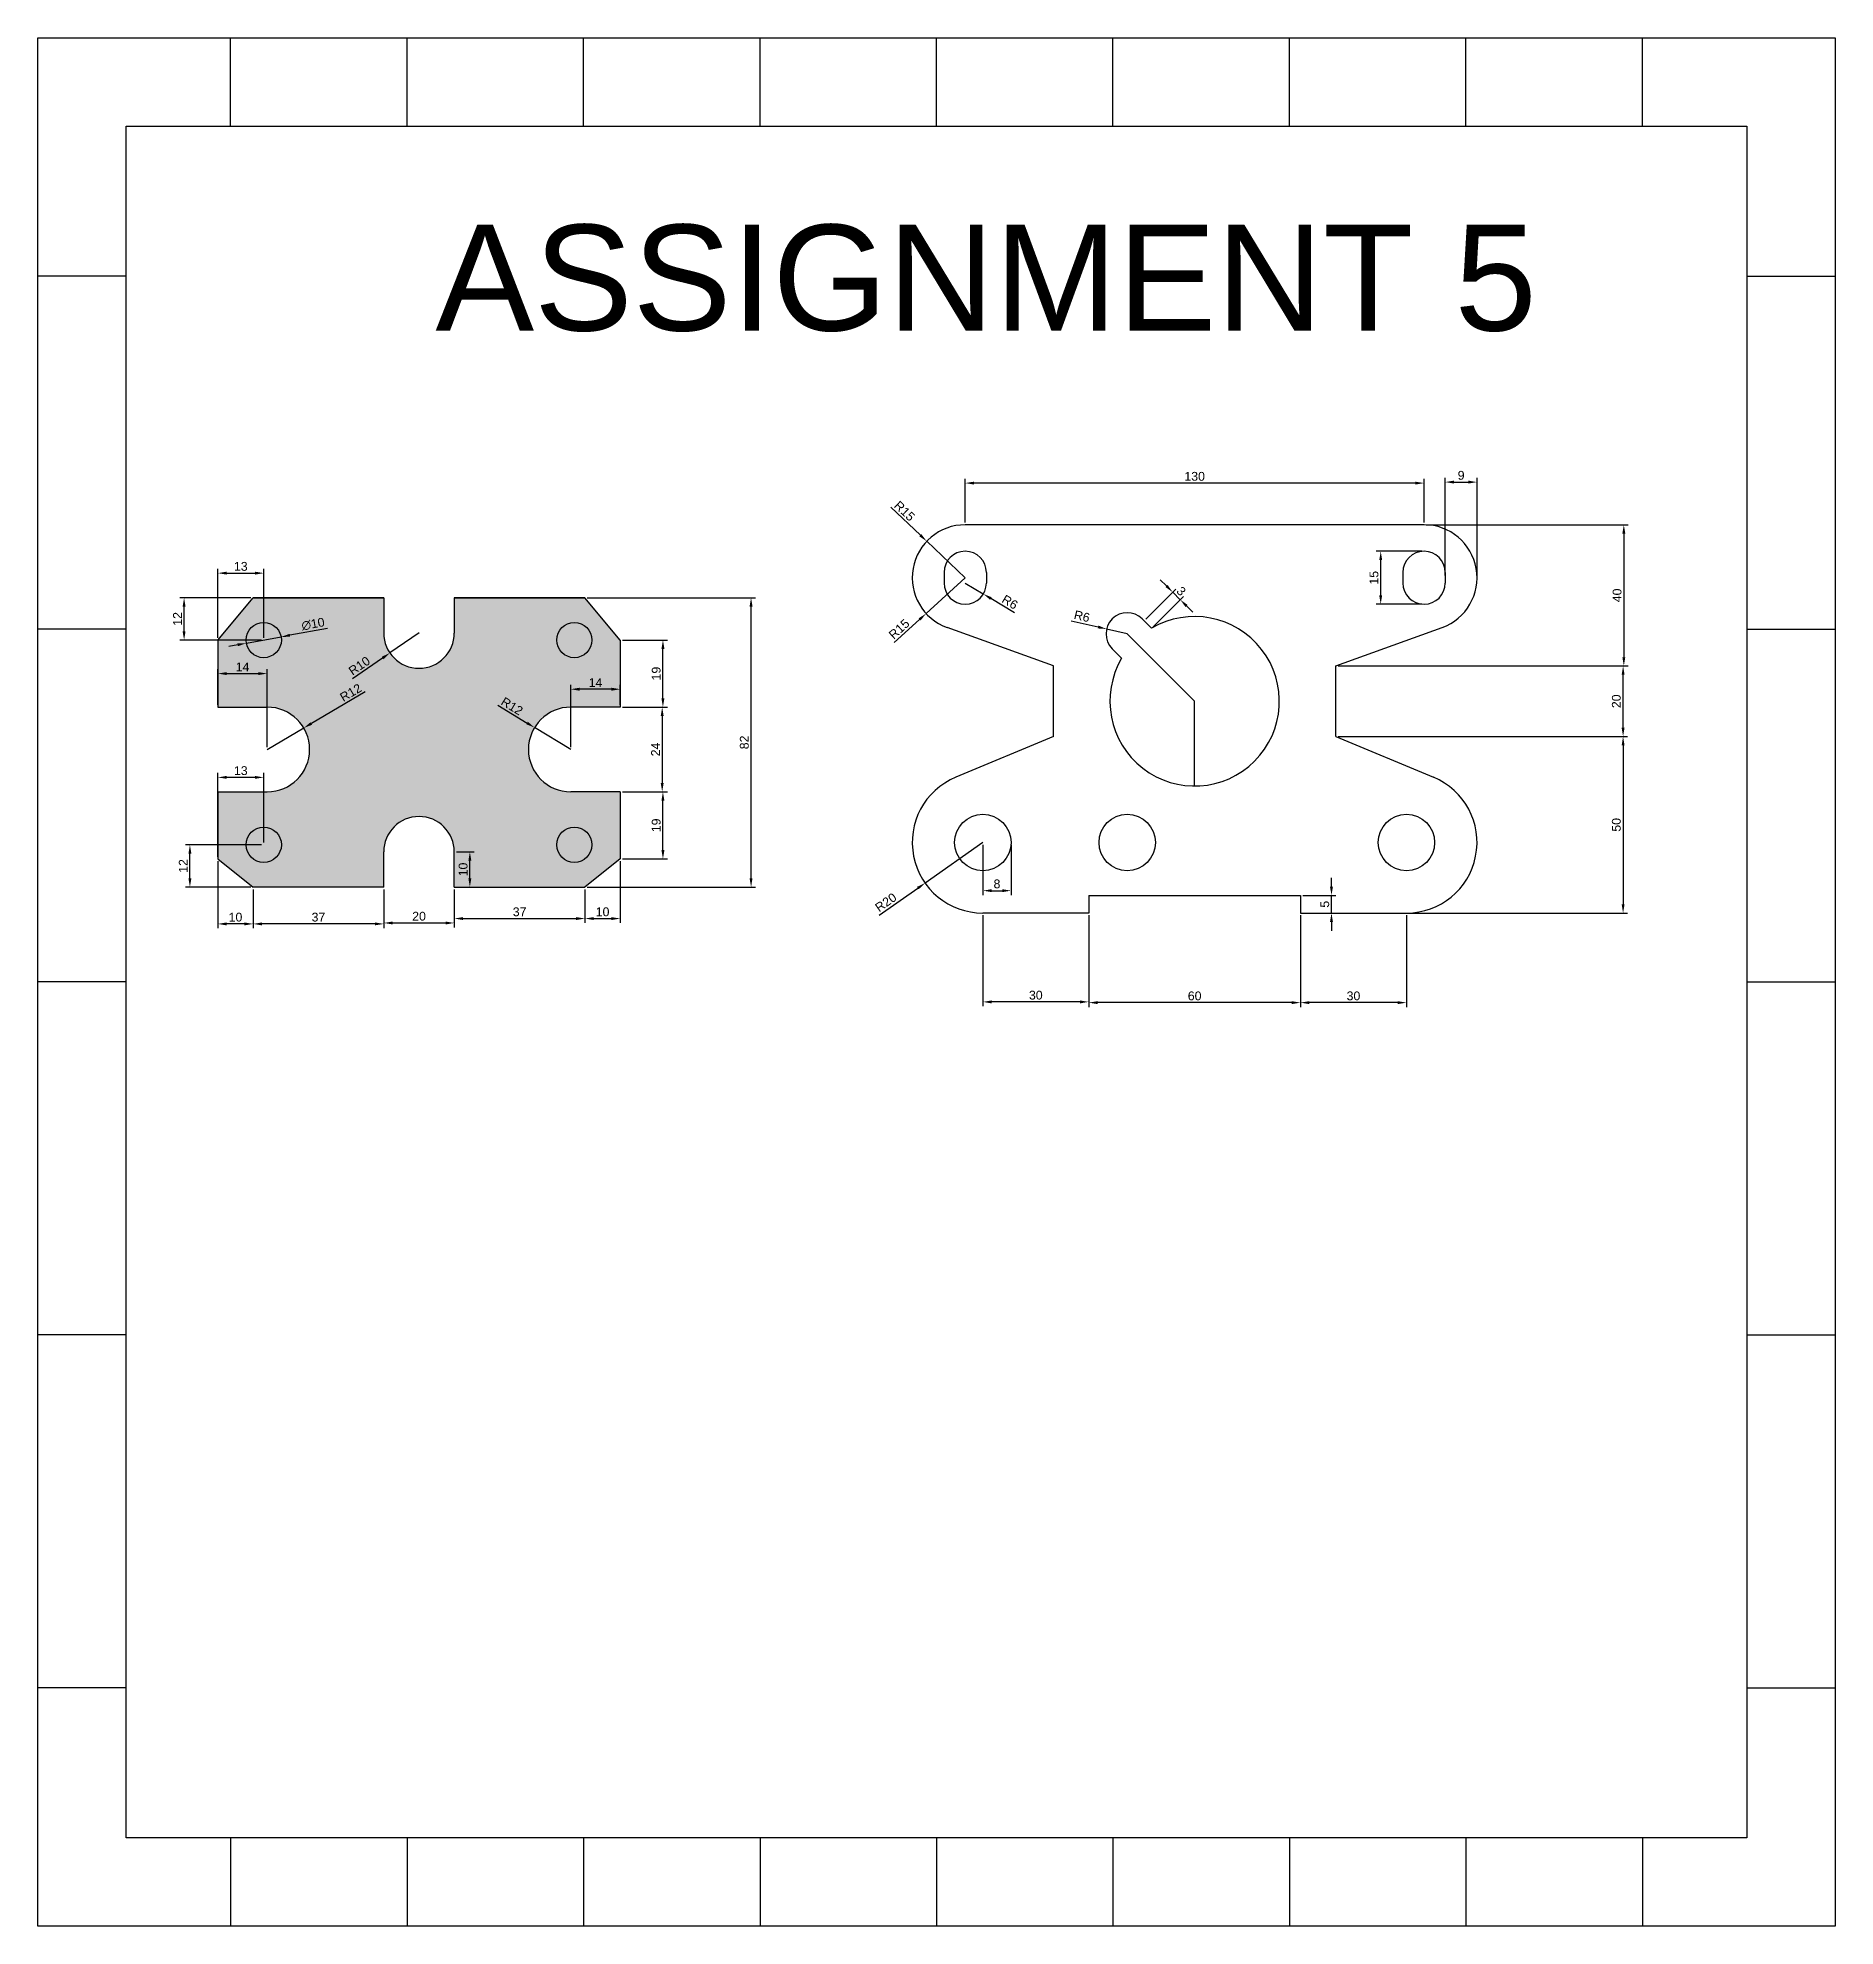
# Model space of a CAD drawing. Header units: millimetres. Extents: x 1724 to 2233, y 1288 to 1823.
import ezdxf

# ---------------------------------------------------------------- set-up
doc = ezdxf.new("R2010")
doc.units = ezdxf.units.MM
doc.styles.get("Standard").update_dxf_attribs({"font": 'arial.ttf'})
doc.dimstyles.new('ISO-25', dxfattribs={"dimtxt": 2.5, "dimasz": 2.5, "dimexe": 1.25, "dimexo": 0.625, "dimtad": 1, "dimtxsty": 'Standard', "dimcen": 2.5, "dimadec": 0, "dimazin": 0, "dimtfac": 1, "dimtmove": 0, "dimatfit": 3, "dimfxl": 1, "dimarcsym": 0})

# ---------------------------------------------------------------- blocks, each defined once
blk = doc.blocks.new('*D1')
at = {"color": 0, "lineweight": -2, "transparency": 16777216}
for p, q in [((1785.16, 1581.32), (1785.16, 1570.28)), ((1822.16, 1581.32), (1822.16, 1570.28)), ((1819.66, 1571.53), (1787.66, 1571.53))]:
    blk.add_line(p, q, dxfattribs=at)
at = {"color": 0, "transparency": 16777216}
for points in [[(1787.66, 1571.95), (1787.66, 1571.12), (1785.16, 1571.53)], [(1819.66, 1571.95), (1819.66, 1571.12), (1822.16, 1571.53)]]:
    blk.add_solid(points, dxfattribs=at)
at = {"layer": 'Defpoints', "color": 0, "transparency": 16777216}
for p in [(1785.16, 1581.95), (1822.16, 1581.95), (1785.16, 1571.53)]:
    blk.add_point(p, dxfattribs=at)
at = {"color": 0, "transparency": 16777216, "insert": (1803.66, 1573.44), "char_height": 2.5, "attachment_point": 5}
blk.add_mtext('37', dxfattribs=at)
blk = doc.blocks.new('*D2')
at = {"color": 0, "lineweight": -2, "transparency": 16777216}
for p, q in [((1842.16, 1581.32), (1842.16, 1571.8)), ((1879.16, 1581.32), (1879.16, 1571.8)), ((1844.66, 1573.05), (1876.66, 1573.05))]:
    blk.add_line(p, q, dxfattribs=at)
at = {"color": 0, "transparency": 16777216}
for points in [[(1844.66, 1573.46), (1844.66, 1572.63), (1842.16, 1573.05)], [(1876.66, 1573.46), (1876.66, 1572.63), (1879.16, 1573.05)]]:
    blk.add_solid(points, dxfattribs=at)
at = {"layer": 'Defpoints', "color": 0, "transparency": 16777216}
for p in [(1842.16, 1581.95), (1879.16, 1581.95), (1879.16, 1573.05)]:
    blk.add_point(p, dxfattribs=at)
at = {"color": 0, "transparency": 16777216, "insert": (1860.66, 1574.95), "char_height": 2.5, "attachment_point": 5}
blk.add_mtext('37', dxfattribs=at)
blk = doc.blocks.new('*D3')
at = {"color": 0, "lineweight": -2, "transparency": 16777216}
for p, q in [((1889.16, 1589.32), (1889.16, 1571.8)), ((1879.16, 1581.32), (1879.16, 1571.8)), ((1881.66, 1573.05), (1886.66, 1573.05))]:
    blk.add_line(p, q, dxfattribs=at)
at = {"color": 0, "transparency": 16777216}
for points in [[(1881.66, 1573.46), (1881.66, 1572.63), (1879.16, 1573.05)], [(1886.66, 1573.46), (1886.66, 1572.63), (1889.16, 1573.05)]]:
    blk.add_solid(points, dxfattribs=at)
at = {"layer": 'Defpoints', "color": 0, "transparency": 16777216}
for p in [(1889.16, 1589.95), (1879.16, 1581.95), (1889.16, 1573.05)]:
    blk.add_point(p, dxfattribs=at)
at = {"color": 0, "transparency": 16777216, "insert": (1884.16, 1574.95), "char_height": 2.5, "attachment_point": 5}
blk.add_mtext('10', dxfattribs=at)
blk = doc.blocks.new('*D4')
at = {"color": 0, "lineweight": -2, "transparency": 16777216}
for p, q in [((1775.16, 1589.32), (1775.16, 1570.28)), ((1785.16, 1581.32), (1785.16, 1570.28)), ((1782.66, 1571.53), (1777.66, 1571.53))]:
    blk.add_line(p, q, dxfattribs=at)
at = {"color": 0, "transparency": 16777216}
for points in [[(1777.66, 1571.95), (1777.66, 1571.12), (1775.16, 1571.53)], [(1782.66, 1571.95), (1782.66, 1571.12), (1785.16, 1571.53)]]:
    blk.add_solid(points, dxfattribs=at)
at = {"layer": 'Defpoints', "color": 0, "transparency": 16777216}
for p in [(1775.16, 1589.95), (1785.16, 1581.95), (1775.16, 1571.53)]:
    blk.add_point(p, dxfattribs=at)
at = {"color": 0, "transparency": 16777216, "insert": (1780.16, 1573.44), "char_height": 2.5, "attachment_point": 5}
blk.add_mtext('10', dxfattribs=at)
blk = doc.blocks.new('*D5')
at = {"color": 0, "lineweight": -2, "transparency": 16777216}
for p, q in [((1822.16, 1581.32), (1822.16, 1570.55)), ((1842.16, 1581.32), (1842.16, 1570.55)), ((1824.66, 1571.8), (1839.66, 1571.8))]:
    blk.add_line(p, q, dxfattribs=at)
at = {"color": 0, "transparency": 16777216}
for points in [[(1824.66, 1572.21), (1824.66, 1571.38), (1822.16, 1571.8)], [(1839.66, 1572.21), (1839.66, 1571.38), (1842.16, 1571.8)]]:
    blk.add_solid(points, dxfattribs=at)
at = {"layer": 'Defpoints', "color": 0, "transparency": 16777216}
for p in [(1822.16, 1581.95), (1842.16, 1581.95), (1842.16, 1571.8)]:
    blk.add_point(p, dxfattribs=at)
at = {"color": 0, "transparency": 16777216, "insert": (1832.16, 1573.7), "char_height": 2.5, "attachment_point": 5}
blk.add_mtext('20', dxfattribs=at)
blk = doc.blocks.new('*D6')
at = {"color": 0, "lineweight": -2, "transparency": 16777216}
for p, q in [((1842.78, 1591.95), (1847.81, 1591.95)), ((1846.56, 1584.45), (1846.56, 1589.45)), ((1842.78, 1581.95), (1847.81, 1581.95))]:
    blk.add_line(p, q, dxfattribs=at)
at = {"color": 0, "transparency": 16777216}
for points in [[(1846.14, 1589.45), (1846.97, 1589.45), (1846.56, 1591.95)], [(1846.14, 1584.45), (1846.97, 1584.45), (1846.56, 1581.95)]]:
    blk.add_solid(points, dxfattribs=at)
at = {"layer": 'Defpoints', "color": 0, "transparency": 16777216}
for p in [(1842.16, 1591.95), (1846.56, 1591.95), (1842.16, 1581.95)]:
    blk.add_point(p, dxfattribs=at)
at = {"color": 0, "transparency": 16777216, "insert": (1844.66, 1586.95), "char_height": 2.5, "attachment_point": 5, "rotation": 90}
blk.add_mtext('10', dxfattribs=at)
blk = doc.blocks.new('*D7')
at = {"color": 0, "lineweight": -2, "transparency": 16777216}
for p, q in [((1879.78, 1663.95), (1927.48, 1663.95)), ((1926.23, 1584.45), (1926.23, 1661.45)), ((1879.78, 1581.95), (1927.48, 1581.95))]:
    blk.add_line(p, q, dxfattribs=at)
at = {"color": 0, "transparency": 16777216}
for points in [[(1925.81, 1661.45), (1926.64, 1661.45), (1926.23, 1663.95)], [(1925.81, 1584.45), (1926.64, 1584.45), (1926.23, 1581.95)]]:
    blk.add_solid(points, dxfattribs=at)
at = {"layer": 'Defpoints', "color": 0, "transparency": 16777216}
for p in [(1879.16, 1663.95), (1926.23, 1663.95), (1879.16, 1581.95)]:
    blk.add_point(p, dxfattribs=at)
at = {"color": 0, "transparency": 16777216, "insert": (1924.32, 1622.95), "char_height": 2.5, "attachment_point": 5, "rotation": 90}
blk.add_mtext('82', dxfattribs=at)
blk = doc.blocks.new('*D8')
at = {"color": 0, "lineweight": -2, "transparency": 16777216}
for p, q in [((1889.78, 1651.95), (1902.51, 1651.95)), ((1901.26, 1635.45), (1901.26, 1649.45)), ((1889.78, 1632.95), (1902.51, 1632.95))]:
    blk.add_line(p, q, dxfattribs=at)
at = {"color": 0, "transparency": 16777216}
for points in [[(1900.84, 1649.45), (1901.68, 1649.45), (1901.26, 1651.95)], [(1900.84, 1635.45), (1901.68, 1635.45), (1901.26, 1632.95)]]:
    blk.add_solid(points, dxfattribs=at)
at = {"layer": 'Defpoints', "color": 0, "transparency": 16777216}
for p in [(1889.16, 1651.95), (1901.26, 1651.95), (1889.16, 1632.95)]:
    blk.add_point(p, dxfattribs=at)
at = {"color": 0, "transparency": 16777216, "insert": (1899.36, 1642.45), "char_height": 2.5, "attachment_point": 5, "rotation": 90}
blk.add_mtext('19', dxfattribs=at)
blk = doc.blocks.new('*D9')
at = {"color": 0, "lineweight": -2, "transparency": 16777216}
for p, q in [((1889.78, 1608.95), (1902.51, 1608.95)), ((1901.26, 1592.45), (1901.26, 1606.45)), ((1889.78, 1589.95), (1902.51, 1589.95))]:
    blk.add_line(p, q, dxfattribs=at)
at = {"color": 0, "transparency": 16777216}
for points in [[(1900.84, 1606.45), (1901.68, 1606.45), (1901.26, 1608.95)], [(1900.84, 1592.45), (1901.68, 1592.45), (1901.26, 1589.95)]]:
    blk.add_solid(points, dxfattribs=at)
at = {"layer": 'Defpoints', "color": 0, "transparency": 16777216}
for p in [(1889.16, 1608.95), (1901.26, 1608.95), (1889.16, 1589.95)]:
    blk.add_point(p, dxfattribs=at)
at = {"color": 0, "transparency": 16777216, "insert": (1899.36, 1599.45), "char_height": 2.5, "attachment_point": 5, "rotation": 90}
blk.add_mtext('19', dxfattribs=at)
blk = doc.blocks.new('*D10')
at = {"color": 0, "lineweight": -2, "transparency": 16777216}
for p, q in [((1889.78, 1632.95), (1902.3, 1632.95)), ((1901.05, 1630.45), (1901.05, 1611.45)), ((1889.78, 1608.95), (1902.3, 1608.95))]:
    blk.add_line(p, q, dxfattribs=at)
at = {"color": 0, "transparency": 16777216}
for points in [[(1900.63, 1630.45), (1901.47, 1630.45), (1901.05, 1632.95)], [(1900.63, 1611.45), (1901.47, 1611.45), (1901.05, 1608.95)]]:
    blk.add_solid(points, dxfattribs=at)
at = {"layer": 'Defpoints', "color": 0, "transparency": 16777216}
for p in [(1889.16, 1632.95), (1889.16, 1608.95), (1901.05, 1608.95)]:
    blk.add_point(p, dxfattribs=at)
at = {"color": 0, "transparency": 16777216, "insert": (1899.17, 1620.95), "char_height": 2.5, "attachment_point": 5, "rotation": 90}
blk.add_mtext('24', dxfattribs=at)
blk = doc.blocks.new('*D11')
at = {"color": 0, "lineweight": -2, "transparency": 16777216}
for p, q in [((1875.16, 1621.57), (1875.16, 1639.27)), ((1886.66, 1638.02), (1877.66, 1638.02)), ((1889.16, 1633.57), (1889.16, 1639.27))]:
    blk.add_line(p, q, dxfattribs=at)
at = {"color": 0, "transparency": 16777216}
for points in [[(1877.66, 1638.44), (1877.66, 1637.6), (1875.16, 1638.02)], [(1886.66, 1638.44), (1886.66, 1637.6), (1889.16, 1638.02)]]:
    blk.add_solid(points, dxfattribs=at)
at = {"layer": 'Defpoints', "color": 0, "transparency": 16777216}
for p in [(1875.16, 1638.02), (1889.16, 1632.95), (1875.16, 1620.95)]:
    blk.add_point(p, dxfattribs=at)
at = {"color": 0, "transparency": 16777216, "insert": (1882.16, 1639.9), "char_height": 2.5, "attachment_point": 5}
blk.add_mtext('14', dxfattribs=at)
blk = doc.blocks.new('*D12')
at = {"color": 0, "lineweight": -2, "transparency": 16777216}
for p, q in [((1854.45, 1633.48), (1862.75, 1628.45)), ((1875.16, 1620.95), (1864.89, 1627.16))]:
    blk.add_line(p, q, dxfattribs=at)
at = {"color": 0, "transparency": 16777216}
blk.add_solid([(1862.97, 1628.81), (1862.54, 1628.1), (1864.89, 1627.16)], dxfattribs=at)
at = {"layer": 'Defpoints', "color": 0, "transparency": 16777216}
for p in [(1864.89, 1627.16), (1875.16, 1620.95)]:
    blk.add_point(p, dxfattribs=at)
at = {"color": 0, "transparency": 16777216, "insert": (1858.51, 1633.22), "char_height": 2.5, "attachment_point": 5, "rotation": 328.824}
blk.add_mtext('R12', dxfattribs=at)
blk = doc.blocks.new('*D13')
at = {"color": 0, "lineweight": -2, "transparency": 16777216}
for p, q in [((1832.16, 1653.95), (1823.91, 1648.29)), ((1813.35, 1641.04), (1821.85, 1646.88))]:
    blk.add_line(p, q, dxfattribs=at)
at = {"color": 0, "transparency": 16777216}
blk.add_solid([(1821.61, 1647.22), (1822.09, 1646.53), (1823.91, 1648.29)], dxfattribs=at)
at = {"layer": 'Defpoints', "color": 0, "transparency": 16777216}
for p in [(1832.16, 1653.95), (1823.91, 1648.29)]:
    blk.add_point(p, dxfattribs=at)
at = {"color": 0, "transparency": 16777216, "insert": (1815.25, 1644.65), "char_height": 2.5, "attachment_point": 5, "rotation": 34.4512}
blk.add_mtext('R10', dxfattribs=at)
blk = doc.blocks.new('*D14')
at = {"color": 0, "lineweight": -2, "transparency": 16777216}
for p, q in [((1816.88, 1637.29), (1801.65, 1628.31)), ((1789.16, 1620.95), (1799.5, 1627.04))]:
    blk.add_line(p, q, dxfattribs=at)
at = {"color": 0, "transparency": 16777216}
blk.add_solid([(1801.44, 1628.67), (1801.86, 1627.95), (1799.5, 1627.04)], dxfattribs=at)
at = {"layer": 'Defpoints', "color": 0, "transparency": 16777216}
for p in [(1799.5, 1627.04), (1789.16, 1620.95)]:
    blk.add_point(p, dxfattribs=at)
at = {"color": 0, "transparency": 16777216, "insert": (1812.82, 1637.08), "char_height": 2.5, "attachment_point": 5, "rotation": 30.5134}
blk.add_mtext('R12', dxfattribs=at)
blk = doc.blocks.new('*D15')
at = {"color": 0, "lineweight": -2, "transparency": 16777216}
for p, q in [((1806.2, 1655.22), (1795.54, 1653.29)), ((1780.78, 1650.61), (1778.32, 1650.17)), ((1783.24, 1651.06), (1793.08, 1652.84))]:
    blk.add_line(p, q, dxfattribs=at)
at = {"color": 0, "transparency": 16777216}
for points in [[(1795.46, 1653.7), (1795.61, 1652.88), (1793.08, 1652.84)], [(1780.7, 1651.02), (1780.85, 1650.2), (1783.24, 1651.06)]]:
    blk.add_solid(points, dxfattribs=at)
at = {"layer": 'Defpoints', "color": 0, "transparency": 16777216}
for p in [(1783.24, 1651.06), (1793.08, 1652.84)]:
    blk.add_point(p, dxfattribs=at)
at = {"color": 0, "transparency": 16777216, "insert": (1802.13, 1656.48), "char_height": 2.5, "attachment_point": 5, "rotation": 10.2661}
blk.add_mtext('∅10', dxfattribs=at)
blk = doc.blocks.new('*D16')
at = {"color": 0, "lineweight": -2, "transparency": 16777216}
for p, q in [((1775.16, 1633.57), (1775.16, 1643.7)), ((1789.16, 1621.57), (1789.16, 1643.7)), ((1777.66, 1642.45), (1786.66, 1642.45))]:
    blk.add_line(p, q, dxfattribs=at)
at = {"color": 0, "transparency": 16777216}
for points in [[(1777.66, 1642.87), (1777.66, 1642.03), (1775.16, 1642.45)], [(1786.66, 1642.87), (1786.66, 1642.03), (1789.16, 1642.45)]]:
    blk.add_solid(points, dxfattribs=at)
at = {"layer": 'Defpoints', "color": 0, "transparency": 16777216}
for p in [(1789.16, 1642.45), (1775.16, 1632.95), (1789.16, 1620.95)]:
    blk.add_point(p, dxfattribs=at)
at = {"color": 0, "transparency": 16777216, "insert": (1782.16, 1644.33), "char_height": 2.5, "attachment_point": 5}
blk.add_mtext('14', dxfattribs=at)
blk = doc.blocks.new('*D17')
at = {"color": 0, "lineweight": -2, "transparency": 16777216}
for p, q in [((1784.53, 1663.95), (1764.35, 1663.95)), ((1765.6, 1654.45), (1765.6, 1661.45)), ((1787.53, 1651.95), (1764.35, 1651.95))]:
    blk.add_line(p, q, dxfattribs=at)
at = {"color": 0, "transparency": 16777216}
for points in [[(1765.18, 1661.45), (1766.01, 1661.45), (1765.6, 1663.95)], [(1765.18, 1654.45), (1766.01, 1654.45), (1765.6, 1651.95)]]:
    blk.add_solid(points, dxfattribs=at)
at = {"layer": 'Defpoints', "color": 0, "transparency": 16777216}
for p in [(1765.6, 1663.95), (1785.16, 1663.95), (1788.16, 1651.95)]:
    blk.add_point(p, dxfattribs=at)
at = {"color": 0, "transparency": 16777216, "insert": (1763.72, 1657.95), "char_height": 2.5, "attachment_point": 5, "rotation": 90}
blk.add_mtext('12', dxfattribs=at)
blk = doc.blocks.new('*D18')
at = {"color": 0, "lineweight": -2, "transparency": 16777216}
for p, q in [((1775.16, 1652.57), (1775.16, 1672.16)), ((1777.66, 1670.91), (1785.66, 1670.91)), ((1788.16, 1652.57), (1788.16, 1672.16))]:
    blk.add_line(p, q, dxfattribs=at)
at = {"color": 0, "transparency": 16777216}
for points in [[(1777.66, 1671.32), (1777.66, 1670.49), (1775.16, 1670.91)], [(1785.66, 1671.32), (1785.66, 1670.49), (1788.16, 1670.91)]]:
    blk.add_solid(points, dxfattribs=at)
at = {"layer": 'Defpoints', "color": 0, "transparency": 16777216}
for p in [(1788.16, 1670.91), (1775.16, 1651.95), (1788.16, 1651.95)]:
    blk.add_point(p, dxfattribs=at)
at = {"color": 0, "transparency": 16777216, "insert": (1781.66, 1672.81), "char_height": 2.5, "attachment_point": 5}
blk.add_mtext('13', dxfattribs=at)
blk = doc.blocks.new('*D19')
at = {"color": 0, "lineweight": -2, "transparency": 16777216}
for p, q in [((1775.16, 1590.57), (1775.16, 1614.29)), ((1785.66, 1613.04), (1777.66, 1613.04)), ((1788.16, 1594.57), (1788.16, 1614.29))]:
    blk.add_line(p, q, dxfattribs=at)
at = {"color": 0, "transparency": 16777216}
for points in [[(1777.66, 1613.46), (1777.66, 1612.63), (1775.16, 1613.04)], [(1785.66, 1613.46), (1785.66, 1612.63), (1788.16, 1613.04)]]:
    blk.add_solid(points, dxfattribs=at)
at = {"layer": 'Defpoints', "color": 0, "transparency": 16777216}
for p in [(1775.16, 1613.04), (1775.16, 1589.95), (1788.16, 1593.95)]:
    blk.add_point(p, dxfattribs=at)
at = {"color": 0, "transparency": 16777216, "insert": (1781.66, 1614.94), "char_height": 2.5, "attachment_point": 5}
blk.add_mtext('13', dxfattribs=at)
blk = doc.blocks.new('*D20')
at = {"color": 0, "lineweight": -2, "transparency": 16777216}
for p, q in [((1787.53, 1593.95), (1766, 1593.95)), ((1767.25, 1584.45), (1767.25, 1591.45)), ((1784.53, 1581.95), (1766, 1581.95))]:
    blk.add_line(p, q, dxfattribs=at)
at = {"color": 0, "transparency": 16777216}
for points in [[(1766.83, 1591.45), (1767.66, 1591.45), (1767.25, 1593.95)], [(1766.83, 1584.45), (1767.66, 1584.45), (1767.25, 1581.95)]]:
    blk.add_solid(points, dxfattribs=at)
at = {"layer": 'Defpoints', "color": 0, "transparency": 16777216}
for p in [(1767.25, 1593.95), (1788.16, 1593.95), (1785.16, 1581.95)]:
    blk.add_point(p, dxfattribs=at)
at = {"color": 0, "transparency": 16777216, "insert": (1765.36, 1587.95), "char_height": 2.5, "attachment_point": 5, "rotation": 90}
blk.add_mtext('12', dxfattribs=at)
blk = doc.blocks.new('*D21')
at = {"color": 0, "lineweight": -2, "transparency": 16777216}
for p, q in [((1986.9, 1685.23), (1986.9, 1697.67)), ((2114.4, 1696.42), (1989.4, 1696.42)), ((2116.9, 1685.23), (2116.9, 1697.67))]:
    blk.add_line(p, q, dxfattribs=at)
at = {"color": 0, "transparency": 16777216}
for points in [[(1989.4, 1696.83), (1989.4, 1696), (1986.9, 1696.42)], [(2114.4, 1696.83), (2114.4, 1696), (2116.9, 1696.42)]]:
    blk.add_solid(points, dxfattribs=at)
at = {"layer": 'Defpoints', "color": 0, "transparency": 16777216}
for p in [(1986.9, 1696.42), (1986.9, 1684.6), (2116.9, 1684.6)]:
    blk.add_point(p, dxfattribs=at)
at = {"color": 0, "transparency": 16777216, "insert": (2051.9, 1698.32), "char_height": 2.5, "attachment_point": 5}
blk.add_mtext('130', dxfattribs=at)
blk = doc.blocks.new('*D22')
at = {"color": 0, "lineweight": -2, "transparency": 16777216}
for p, q in [((1965.78, 1689.6), (1974.19, 1681.64)), ((1986.9, 1669.6), (1976.01, 1679.92))]:
    blk.add_line(p, q, dxfattribs=at)
at = {"color": 0, "transparency": 16777216}
blk.add_solid([(1974.48, 1681.94), (1973.9, 1681.34), (1976.01, 1679.92)], dxfattribs=at)
at = {"layer": 'Defpoints', "color": 0, "transparency": 16777216}
for p in [(1976.01, 1679.92), (1986.9, 1669.6)]:
    blk.add_point(p, dxfattribs=at)
at = {"color": 0, "transparency": 16777216, "insert": (1969.72, 1688.49), "char_height": 2.5, "attachment_point": 5, "rotation": 316.5517}
blk.add_mtext('R15', dxfattribs=at)
blk = doc.blocks.new('*D23')
at = {"color": 0, "lineweight": -2, "transparency": 16777216}
for p, q in [((1986.9, 1669.6), (1975.83, 1659.48)), ((1966.79, 1651.22), (1973.98, 1657.79))]:
    blk.add_line(p, q, dxfattribs=at)
at = {"color": 0, "transparency": 16777216}
blk.add_solid([(1973.7, 1658.1), (1974.26, 1657.49), (1975.83, 1659.48)], dxfattribs=at)
at = {"layer": 'Defpoints', "color": 0, "transparency": 16777216}
for p in [(1986.9, 1669.6), (1975.83, 1659.48)]:
    blk.add_point(p, dxfattribs=at)
at = {"color": 0, "transparency": 16777216, "insert": (1968.18, 1655.07), "char_height": 2.5, "attachment_point": 5, "rotation": 42.4384}
blk.add_mtext('R15', dxfattribs=at)
blk = doc.blocks.new('*D24')
at = {"color": 0, "lineweight": -2, "transparency": 16777216}
for p, q in [((1986.9, 1668.1), (1992.03, 1665.01)), ((2000.84, 1659.7), (1994.18, 1663.72))]:
    blk.add_line(p, q, dxfattribs=at)
at = {"color": 0, "transparency": 16777216}
blk.add_solid([(1994.39, 1664.07), (1993.96, 1663.36), (1992.03, 1665.01)], dxfattribs=at)
at = {"layer": 'Defpoints', "color": 0, "transparency": 16777216}
for p in [(1986.9, 1668.1), (1992.03, 1665.01)]:
    blk.add_point(p, dxfattribs=at)
at = {"color": 0, "transparency": 16777216, "insert": (1999.56, 1662.69), "char_height": 2.5, "attachment_point": 5, "rotation": 328.9174}
blk.add_mtext('R6', dxfattribs=at)
blk = doc.blocks.new('*D25')
at = {"color": 0, "lineweight": -2, "transparency": 16777216}
for p, q in [((2116.27, 1677.1), (2103.36, 1677.1)), ((2104.61, 1664.6), (2104.61, 1674.6)), ((2116.27, 1662.1), (2103.36, 1662.1))]:
    blk.add_line(p, q, dxfattribs=at)
at = {"color": 0, "transparency": 16777216}
for points in [[(2104.2, 1674.6), (2105.03, 1674.6), (2104.61, 1677.1)], [(2104.2, 1664.6), (2105.03, 1664.6), (2104.61, 1662.1)]]:
    blk.add_solid(points, dxfattribs=at)
at = {"layer": 'Defpoints', "color": 0, "transparency": 16777216}
for p in [(2104.61, 1677.1), (2116.9, 1677.1), (2116.9, 1662.1)]:
    blk.add_point(p, dxfattribs=at)
at = {"color": 0, "transparency": 16777216, "insert": (2102.71, 1669.6), "char_height": 2.5, "attachment_point": 5, "rotation": 90}
blk.add_mtext('15', dxfattribs=at)
blk = doc.blocks.new('*D26')
at = {"color": 0, "lineweight": -2, "transparency": 16777216}
for p, q in [((2122.9, 1670.23), (2122.9, 1697.95)), ((2125.4, 1696.7), (2129.4, 1696.7)), ((2131.9, 1670.23), (2131.9, 1697.95))]:
    blk.add_line(p, q, dxfattribs=at)
at = {"color": 0, "transparency": 16777216}
for points in [[(2125.4, 1697.12), (2125.4, 1696.28), (2122.9, 1696.7)], [(2129.4, 1697.12), (2129.4, 1696.28), (2131.9, 1696.7)]]:
    blk.add_solid(points, dxfattribs=at)
at = {"layer": 'Defpoints', "color": 0, "transparency": 16777216}
for p in [(2131.9, 1696.7), (2122.9, 1669.6), (2131.9, 1669.6)]:
    blk.add_point(p, dxfattribs=at)
at = {"color": 0, "transparency": 16777216, "insert": (2127.4, 1698.6), "char_height": 2.5, "attachment_point": 5}
blk.add_mtext('9', dxfattribs=at)
blk = doc.blocks.new('*D27')
at = {"color": 0, "lineweight": -2, "transparency": 16777216}
for p, q in [((2117.52, 1684.6), (2174.74, 1684.6)), ((2173.49, 1682.1), (2173.49, 1647.1)), ((2092.52, 1644.6), (2174.74, 1644.6))]:
    blk.add_line(p, q, dxfattribs=at)
at = {"color": 0, "transparency": 16777216}
for points in [[(2173.07, 1682.1), (2173.91, 1682.1), (2173.49, 1684.6)], [(2173.07, 1647.1), (2173.91, 1647.1), (2173.49, 1644.6)]]:
    blk.add_solid(points, dxfattribs=at)
at = {"layer": 'Defpoints', "color": 0, "transparency": 16777216}
for p in [(2116.9, 1684.6), (2091.9, 1644.6), (2173.49, 1644.6)]:
    blk.add_point(p, dxfattribs=at)
at = {"color": 0, "transparency": 16777216, "insert": (2171.59, 1664.6), "char_height": 2.5, "attachment_point": 5, "rotation": 90}
blk.add_mtext('40', dxfattribs=at)
blk = doc.blocks.new('*D28')
at = {"color": 0, "lineweight": -2, "transparency": 16777216}
for p, q in [((2092.52, 1644.6), (2174.53, 1644.6)), ((2173.28, 1627.1), (2173.28, 1642.1)), ((2092.52, 1624.6), (2174.53, 1624.6))]:
    blk.add_line(p, q, dxfattribs=at)
at = {"color": 0, "transparency": 16777216}
for points in [[(2172.87, 1642.1), (2173.7, 1642.1), (2173.28, 1644.6)], [(2172.87, 1627.1), (2173.7, 1627.1), (2173.28, 1624.6)]]:
    blk.add_solid(points, dxfattribs=at)
at = {"layer": 'Defpoints', "color": 0, "transparency": 16777216}
for p in [(2091.9, 1644.6), (2173.28, 1644.6), (2091.9, 1624.6)]:
    blk.add_point(p, dxfattribs=at)
at = {"color": 0, "transparency": 16777216, "insert": (2171.38, 1634.6), "char_height": 2.5, "attachment_point": 5, "rotation": 90}
blk.add_mtext('20', dxfattribs=at)
blk = doc.blocks.new('*D29')
at = {"color": 0, "lineweight": -2, "transparency": 16777216}
for p, q in [((2092.52, 1624.6), (2174.53, 1624.6)), ((2173.28, 1622.1), (2173.28, 1577.1)), ((2082.52, 1574.6), (2174.53, 1574.6))]:
    blk.add_line(p, q, dxfattribs=at)
at = {"color": 0, "transparency": 16777216}
for points in [[(2172.87, 1622.1), (2173.7, 1622.1), (2173.28, 1624.6)], [(2172.87, 1577.1), (2173.7, 1577.1), (2173.28, 1574.6)]]:
    blk.add_solid(points, dxfattribs=at)
at = {"layer": 'Defpoints', "color": 0, "transparency": 16777216}
for p in [(2091.9, 1624.6), (2081.9, 1574.6), (2173.28, 1574.6)]:
    blk.add_point(p, dxfattribs=at)
at = {"color": 0, "transparency": 16777216, "insert": (2171.38, 1599.6), "char_height": 2.5, "attachment_point": 5, "rotation": 90}
blk.add_mtext('50', dxfattribs=at)
blk = doc.blocks.new('*D30')
at = {"color": 0, "lineweight": -2, "transparency": 16777216}
for p, q in [((2081.9, 1573.98), (2081.9, 1547.98)), ((2111.9, 1573.98), (2111.9, 1547.98)), ((2109.4, 1549.23), (2084.4, 1549.23))]:
    blk.add_line(p, q, dxfattribs=at)
at = {"color": 0, "transparency": 16777216}
for points in [[(2084.4, 1549.65), (2084.4, 1548.81), (2081.9, 1549.23)], [(2109.4, 1549.65), (2109.4, 1548.81), (2111.9, 1549.23)]]:
    blk.add_solid(points, dxfattribs=at)
at = {"layer": 'Defpoints', "color": 0, "transparency": 16777216}
for p in [(2081.9, 1574.6), (2111.9, 1574.6), (2081.9, 1549.23)]:
    blk.add_point(p, dxfattribs=at)
at = {"color": 0, "transparency": 16777216, "insert": (2096.9, 1551.13), "char_height": 2.5, "attachment_point": 5}
blk.add_mtext('30', dxfattribs=at)
blk = doc.blocks.new('*D31')
at = {"color": 0, "lineweight": -2, "transparency": 16777216}
for p, q in [((2090.67, 1582.1), (2090.67, 1584.6)), ((2082.52, 1579.6), (2091.92, 1579.6)), ((2090.67, 1574.6), (2090.67, 1579.6)), ((2082.52, 1574.6), (2091.92, 1574.6)), ((2090.67, 1572.1), (2090.67, 1569.6))]:
    blk.add_line(p, q, dxfattribs=at)
at = {"color": 0, "transparency": 16777216}
for points in [[(2090.25, 1582.1), (2091.08, 1582.1), (2090.67, 1579.6)], [(2090.25, 1572.1), (2091.08, 1572.1), (2090.67, 1574.6)]]:
    blk.add_solid(points, dxfattribs=at)
at = {"layer": 'Defpoints', "color": 0, "transparency": 16777216}
for p in [(2081.9, 1579.6), (2090.67, 1579.6), (2081.9, 1574.6)]:
    blk.add_point(p, dxfattribs=at)
at = {"color": 0, "transparency": 16777216, "insert": (2088.77, 1577.1), "char_height": 2.5, "attachment_point": 5, "rotation": 90}
blk.add_mtext('5', dxfattribs=at)
blk = doc.blocks.new('*D32')
at = {"color": 0, "lineweight": -2, "transparency": 16777216}
for p, q in [((2021.9, 1573.98), (2021.9, 1547.98)), ((2081.9, 1573.98), (2081.9, 1547.98)), ((2079.4, 1549.23), (2024.4, 1549.23))]:
    blk.add_line(p, q, dxfattribs=at)
at = {"color": 0, "transparency": 16777216}
for points in [[(2024.4, 1549.65), (2024.4, 1548.81), (2021.9, 1549.23)], [(2079.4, 1549.65), (2079.4, 1548.81), (2081.9, 1549.23)]]:
    blk.add_solid(points, dxfattribs=at)
at = {"layer": 'Defpoints', "color": 0, "transparency": 16777216}
for p in [(2021.9, 1574.6), (2081.9, 1574.6), (2021.9, 1549.23)]:
    blk.add_point(p, dxfattribs=at)
at = {"color": 0, "transparency": 16777216, "insert": (2051.9, 1551.13), "char_height": 2.5, "attachment_point": 5}
blk.add_mtext('60', dxfattribs=at)
blk = doc.blocks.new('*D33')
at = {"color": 0, "lineweight": -2, "transparency": 16777216}
for p, q in [((1991.9, 1573.98), (1991.9, 1548.19)), ((2021.9, 1573.98), (2021.9, 1548.19)), ((2019.4, 1549.44), (1994.4, 1549.44))]:
    blk.add_line(p, q, dxfattribs=at)
at = {"color": 0, "transparency": 16777216}
for points in [[(1994.4, 1549.86), (1994.4, 1549.02), (1991.9, 1549.44)], [(2019.4, 1549.86), (2019.4, 1549.02), (2021.9, 1549.44)]]:
    blk.add_solid(points, dxfattribs=at)
at = {"layer": 'Defpoints', "color": 0, "transparency": 16777216}
for p in [(1991.9, 1574.6), (2021.9, 1574.6), (1991.9, 1549.44)]:
    blk.add_point(p, dxfattribs=at)
at = {"color": 0, "transparency": 16777216, "insert": (2006.9, 1551.34), "char_height": 2.5, "attachment_point": 5}
blk.add_mtext('30', dxfattribs=at)
blk = doc.blocks.new('*D34')
at = {"color": 0, "lineweight": -2, "transparency": 16777216}
for p, q in [((1991.9, 1594.6), (1975.52, 1583.12)), ((1962.55, 1574.01), (1973.48, 1581.68))]:
    blk.add_line(p, q, dxfattribs=at)
at = {"color": 0, "transparency": 16777216}
blk.add_solid([(1973.24, 1582.02), (1973.72, 1581.34), (1975.52, 1583.12)], dxfattribs=at)
at = {"layer": 'Defpoints', "color": 0, "transparency": 16777216}
for p in [(1991.9, 1594.6), (1975.52, 1583.12)]:
    blk.add_point(p, dxfattribs=at)
at = {"color": 0, "transparency": 16777216, "insert": (1964.41, 1577.64), "char_height": 2.5, "attachment_point": 5, "rotation": 35.0555}
blk.add_mtext('R20', dxfattribs=at)
blk = doc.blocks.new('*D35')
at = {"color": 0, "lineweight": -2, "transparency": 16777216}
for p, q in [((1991.9, 1593.98), (1991.9, 1579.7)), ((1999.9, 1593.98), (1999.9, 1579.7)), ((1994.4, 1580.95), (1997.4, 1580.95))]:
    blk.add_line(p, q, dxfattribs=at)
at = {"color": 0, "transparency": 16777216}
for points in [[(1994.4, 1581.37), (1994.4, 1580.54), (1991.9, 1580.95)], [(1997.4, 1581.37), (1997.4, 1580.54), (1999.9, 1580.95)]]:
    blk.add_solid(points, dxfattribs=at)
at = {"layer": 'Defpoints', "color": 0, "transparency": 16777216}
for p in [(1991.9, 1594.6), (1999.9, 1594.6), (1999.9, 1580.95)]:
    blk.add_point(p, dxfattribs=at)
at = {"color": 0, "transparency": 16777216, "insert": (1995.9, 1582.86), "char_height": 2.5, "attachment_point": 5}
blk.add_mtext('8', dxfattribs=at)
blk = doc.blocks.new('*D36')
at = {"color": 0, "lineweight": -2, "transparency": 16777216}
for p, q in [((2016.96, 1657.44), (2024.53, 1655.65)), ((2032.8, 1653.7), (2026.96, 1655.08))]:
    blk.add_line(p, q, dxfattribs=at)
at = {"color": 0, "transparency": 16777216}
blk.add_solid([(2024.63, 1656.06), (2024.44, 1655.25), (2026.96, 1655.08)], dxfattribs=at)
at = {"layer": 'Defpoints', "color": 0, "transparency": 16777216}
for p in [(2026.96, 1655.08), (2032.8, 1653.7)]:
    blk.add_point(p, dxfattribs=at)
at = {"color": 0, "transparency": 16777216, "insert": (2019.97, 1658.69), "char_height": 2.5, "attachment_point": 5, "rotation": 346.6884}
blk.add_mtext('R6', dxfattribs=at)
blk = doc.blocks.new('*D37')
at = {"color": 0, "lineweight": -2, "transparency": 16777216}
for p, q in [((2038.03, 1657.84), (2046.58, 1666.39)), ((2040.15, 1655.72), (2048.7, 1664.27)), ((2043.93, 1667.28), (2042.16, 1669.04)), ((2047.82, 1663.39), (2045.69, 1665.51)), ((2049.58, 1661.62), (2051.35, 1659.85))]:
    blk.add_line(p, q, dxfattribs=at)
at = {"color": 0, "transparency": 16777216}
for points in [[(2044.22, 1667.57), (2043.63, 1666.98), (2045.69, 1665.51)], [(2049.88, 1661.91), (2049.29, 1661.33), (2047.82, 1663.39)]]:
    blk.add_solid(points, dxfattribs=at)
at = {"layer": 'Defpoints', "color": 0, "transparency": 16777216}
for p in [(2045.69, 1665.51), (2037.59, 1657.4), (2039.71, 1655.28)]:
    blk.add_point(p, dxfattribs=at)
at = {"color": 0, "transparency": 16777216, "insert": (2048.1, 1665.79), "char_height": 2.5, "attachment_point": 5, "rotation": 315}
blk.add_mtext('3', dxfattribs=at)

msp = doc.modelspace()

# ---------------------------------------------------------------- hatches: boundary and pattern name
h = msp.add_hatch(color=256)
h.set_gradient(color1=(0, 255, 255), color2=(241, 235, 31), tint=1)
h.paths.add_polyline_path([(1832.158, 1643.948, -0.4142136), (1822.158, 1653.948), (1822.158, 1663.948), (1785.158, 1663.948), (1775.158, 1651.948), (1775.158, 1632.948), (1789.158, 1632.948, -1), (1789.158, 1608.948), (1775.158, 1608.948), (1775.158, 1589.948), (1785.158, 1581.948), (1822.158, 1581.948), (1822.158, 1591.948, -0.4142136), (1832.158, 1601.948, -0.4142136), (1842.158, 1591.948), (1842.158, 1581.948), (1879.158, 1581.948), (1889.158, 1589.948), (1889.158, 1608.948), (1875.158, 1608.948, -1), (1875.158, 1632.948), (1889.158, 1632.948), (1889.158, 1651.948), (1879.158, 1663.948), (1842.158, 1663.948), (1842.158, 1653.948, -0.4142136)])
h.paths.add_polyline_path([(1871.158, 1651.948, -1), (1881.158, 1651.948, -1)], flags=16)
h.paths.add_polyline_path([(1881.158, 1593.948, -1), (1871.158, 1593.948, -1)], flags=16)
h.paths.add_polyline_path([(1783.158, 1651.948, -1), (1793.158, 1651.948, -1)], flags=16)
h.paths.add_polyline_path([(1793.158, 1593.948, -1), (1783.158, 1593.948, -1)], flags=16)
h.paths.add_polyline_path([(1847.255, 1584.275), (1847.255, 1589.409), (1842.103, 1589.409), (1842.103, 1584.275)], flags=24)
h.paths.add_polyline_path([(1879.485, 1637.28), (1884.62, 1637.28), (1884.62, 1642.432), (1879.485, 1642.432)], flags=24)
h.paths.add_polyline_path([(1853.837, 1632.984), (1860.388, 1629.02), (1863.055, 1633.428), (1856.503, 1637.392)], flags=24)
h.paths.add_polyline_path([(1813.515, 1640.313), (1819.829, 1644.645), (1816.915, 1648.893), (1810.601, 1644.561)], flags=24)
h.paths.add_polyline_path([(1810.816, 1632.854), (1817.413, 1636.742), (1814.797, 1641.18), (1808.201, 1637.292)], flags=24)
h.paths.add_polyline_path([(1798.748, 1653.217), (1806.474, 1654.616), (1805.556, 1659.685), (1797.83, 1658.286)], flags=24)
h.paths.add_polyline_path([(1779.485, 1641.708), (1784.62, 1641.708), (1784.62, 1646.86), (1779.485, 1646.86)], flags=24)
h = msp.add_hatch(color=256)
h.set_gradient(color1=(255, 0, 191), color2=(241, 235, 31), tint=1, name='SPHERICAL')
h.paths.add_polyline_path([(1793.158, 1651.948, 1), (1783.158, 1651.948, 1)])
h = msp.add_hatch(color=256)
h.set_gradient(color1=(255, 0, 191), color2=(241, 235, 31), tint=1, name='SPHERICAL')
h.paths.add_polyline_path([(1871.158, 1651.948, 1), (1881.158, 1651.948, 1)])
h = msp.add_hatch(color=256)
h.set_gradient(color1=(255, 0, 191), color2=(241, 235, 31), tint=1, name='SPHERICAL')
h.paths.add_polyline_path([(1793.158, 1593.948, 1), (1783.158, 1593.948, 1)])
h = msp.add_hatch(color=256)
h.set_gradient(color1=(255, 0, 191), color2=(241, 235, 31), tint=1, name='SPHERICAL')
h.paths.add_polyline_path([(1871.158, 1593.948, 1), (1881.158, 1593.948, 1)])

# ---------------------------------------------------------------- linework, layer by layer
at = {"color": 7, "true_color": 0xffffff}
for p, q in [((1778.764, 1797.579), (1778.764, 1822.579)), ((1828.764, 1797.579), (1828.764, 1822.579)), ((1878.764, 1797.579), (1878.764, 1822.579)), ((1928.764, 1797.579), (1928.764, 1822.579)), ((1978.764, 1797.579), (1978.764, 1822.579)), ((2028.764, 1797.579), (2028.764, 1822.579)), ((2078.764, 1797.579), (2078.764, 1822.579)), ((2128.764, 1797.579), (2128.764, 1822.579)), ((2178.764, 1797.579), (2178.764, 1822.579)), ((1749.144, 1755.076), (1724.144, 1755.076)), ((2208.383, 1755.076), (2233.383, 1755.076)), ((1749.144, 1655.076), (1724.144, 1655.076)), ((2208.383, 1655.076), (2233.383, 1655.076)), ((1749.144, 1555.076), (1724.144, 1555.076)), ((2208.383, 1555.076), (2233.383, 1555.076)), ((1749.144, 1455.076), (1724.144, 1455.076)), ((2208.383, 1455.076), (2233.383, 1455.076)), ((1749.144, 1355.076), (1724.144, 1355.076)), ((2208.383, 1355.076), (2233.383, 1355.076)), ((1778.764, 1312.572), (1778.764, 1287.572)), ((1828.764, 1312.572), (1828.764, 1287.572)), ((1878.764, 1312.572), (1878.764, 1287.572)), ((1928.764, 1312.572), (1928.764, 1287.572)), ((1978.764, 1312.572), (1978.764, 1287.572)), ((2028.764, 1312.572), (2028.764, 1287.572)), ((2078.764, 1312.572), (2078.764, 1287.572)), ((2128.764, 1312.572), (2128.764, 1287.572)), ((2178.764, 1312.572), (2178.764, 1287.572))]:
    msp.add_line(p, q, dxfattribs=at)
for p, q in [((1980.896, 1671.104), (1980.896, 1668.104)), ((1992.896, 1671.104), (1992.896, 1668.104)), ((2110.896, 1671.104), (2110.896, 1668.104)), ((2122.896, 1671.104), (2122.896, 1668.104)), ((1775.158, 1651.948), (1785.158, 1663.948)), ((1822.158, 1663.948), (1785.158, 1663.948)), ((1785.158, 1663.948), (1822.158, 1663.948)), ((1822.158, 1663.948), (1822.158, 1653.948)), ((1842.158, 1663.948), (1879.158, 1663.948)), ((1879.158, 1663.948), (1842.158, 1663.948)), ((1842.158, 1663.948), (1842.158, 1653.948)), ((1889.158, 1651.948), (1879.158, 1663.948)), ((2011.896, 1644.604), (1981.791, 1655.499)), ((2051.896, 1634.604), (2032.804, 1653.696)), ((2039.707, 1655.278), (2037.046, 1657.938)), ((2091.896, 1644.604), (2122, 1655.499)), ((1775.158, 1651.948), (1775.158, 1632.948)), ((1889.158, 1651.948), (1889.158, 1632.948)), ((2031.221, 1646.793), (2028.561, 1649.453)), ((2011.896, 1624.604), (2011.896, 1644.604)), ((2091.896, 1624.604), (2091.896, 1644.604)), ((1775.158, 1632.948), (1789.158, 1632.948)), ((1889.158, 1632.948), (1875.158, 1632.948)), ((2051.896, 1610.604), (2051.896, 1634.604)), ((2011.896, 1624.604), (1984.203, 1613.065)), ((2091.896, 1624.604), (2119.588, 1613.065)), ((1775.158, 1608.948), (1775.158, 1589.948)), ((1775.158, 1608.948), (1789.158, 1608.948)), ((1889.158, 1608.948), (1875.158, 1608.948)), ((1889.158, 1608.948), (1889.158, 1589.948)), ((1775.158, 1589.948), (1785.158, 1581.948)), ((1822.158, 1581.948), (1822.158, 1591.948)), ((1842.158, 1581.948), (1842.158, 1591.948)), ((1889.158, 1589.948), (1879.158, 1581.948)), ((1822.158, 1581.948), (1785.158, 1581.948)), ((1842.158, 1581.948), (1879.158, 1581.948)), ((2021.896, 1579.604), (2021.896, 1574.604)), ((2081.896, 1579.604), (2081.896, 1574.604)), ((2021.896, 1574.604), (1991.896, 1574.604)), ((2081.896, 1574.604), (2111.896, 1574.604))]:
    msp.add_line(p, q)
for points in [[(1724.144, 1822.579), (2233.383, 1822.579), (2233.383, 1287.572), (1724.144, 1287.572)], [(1749.144, 1797.579), (2208.383, 1797.579), (2208.383, 1312.572), (1749.144, 1312.572)]]:
    msp.add_lwpolyline(points, close=True, dxfattribs=at)
for points in [[(2116.896, 1684.604), (2051.896, 1684.604), (1986.896, 1684.604)], [(2021.896, 1579.604), (2051.896, 1579.604), (2081.896, 1579.604)]]:
    msp.add_lwpolyline(points)
for centre, radius in [((1788.158, 1651.948), 5), ((1876.158, 1651.948), 5), ((1991.896, 1594.604), 8), ((2032.804, 1594.604), 8), ((2111.896, 1594.604), 8), ((1788.158, 1593.948), 5), ((1876.158, 1593.948), 5)]:
    msp.add_circle(centre, radius)
for centre, radius, start, end in [((1986.896, 1669.604), 15, 90, 250.10409), ((2116.896, 1669.604), 15, 289.89591, 90), ((1986.896, 1671.104), 6, 0, 180), ((2116.896, 1671.104), 6, 360, 180), ((1986.896, 1668.104), 6, 180, 0), ((2116.896, 1668.104), 6, 180, 360), ((2032.804, 1653.696), 6, 45, 225), ((2051.896, 1634.604), 24, 149.47751, 120.52249), ((1832.158, 1653.948), 10, 180, 270), ((1832.158, 1653.948), 10, 270, 0), ((1789.158, 1620.948), 12, 270, 90), ((1875.158, 1620.948), 12, 90, 270), ((1991.896, 1594.604), 20, 112.61986, 270), ((2111.896, 1594.604), 20, 270, 67.38014), ((1832.158, 1591.948), 10, 90, 180), ((1832.158, 1591.948), 10, 0, 90)]:
    msp.add_arc(centre, radius, start, end)

# ---------------------------------------------------------------- texts
at = {"color": 60}
msp.add_text('     ASSIGNMENT 5', height=30, dxfattribs=at).set_placement((1778.597, 1739.615))

# ---------------------------------------------------------------- dimensions: what is measured, and where the dimension line sits
at = {"color": 141, "true_color": 0xadddf7}
for base, p1, p2, picture, middle in [((1986.896, 1696.416), (2116.896, 1684.604), (1986.896, 1684.604), '*D21', (2051.896, 1698.319)), ((2131.896, 1696.7), (2122.896, 1669.604), (2131.896, 1669.604), '*D26', (2127.396, 1698.601)), ((1999.896, 1580.955), (1991.896, 1594.604), (1999.896, 1594.604), '*D35', (1995.896, 1582.856)), ((1991.896, 1549.439), (2021.896, 1574.604), (1991.896, 1574.604), '*D33', (2006.896, 1551.341)), ((2021.896, 1549.23), (2081.896, 1574.604), (2021.896, 1574.604), '*D32', (2051.896, 1551.132)), ((2081.896, 1549.23), (2111.896, 1574.604), (2081.896, 1574.604), '*D30', (2096.896, 1551.133))]:
    dim = msp.add_linear_dim(base=base, p1=p1, p2=p2, dimstyle='ISO-25', dxfattribs=at)
    dim.commit()
    dim.dimension.update_dxf_attribs({"geometry": picture, "text_midpoint": middle})
for center, mpoint, picture, middle in [((1986.896, 1669.604), (1976.006, 1679.919), '*D22', (1968.411, 1687.114)), ((1991.896, 1594.604), (1975.524, 1583.116), '*D34', (1965.505, 1576.086))]:
    dim = msp.add_radius_dim(center=center, mpoint=mpoint, dimstyle='ISO-25', dxfattribs=at)
    dim.commit()
    dim.dimension.update_dxf_attribs({"geometry": picture, "text_midpoint": middle, "dimtype": 164})
for base, p1, p2, picture, middle in [((2173.491, 1644.604), (2116.896, 1684.604), (2091.896, 1644.604), '*D27', (2171.589, 1664.604)), ((2104.613, 1677.104), (2116.896, 1662.104), (2116.896, 1677.104), '*D25', (2102.711, 1669.604)), ((2173.283, 1644.604), (2091.896, 1624.604), (2091.896, 1644.604), '*D28', (2171.381, 1634.604)), ((2173.283, 1574.604), (2091.896, 1624.604), (2081.896, 1574.604), '*D29', (2171.381, 1599.604)), ((2090.665, 1579.604), (2081.896, 1574.604), (2081.896, 1579.604), '*D31', (2088.769, 1577.104))]:
    dim = msp.add_linear_dim(base=base, p1=p1, p2=p2, angle=90, dimstyle='ISO-25', dxfattribs=at)
    dim.commit()
    dim.dimension.update_dxf_attribs({"geometry": picture, "text_midpoint": middle})
for base, p1, p2, picture, middle in [((1788.158, 1670.908), (1775.158, 1651.948), (1788.158, 1651.948), '*D18', (1781.658, 1672.81)), ((1789.158, 1642.448), (1775.158, 1632.948), (1789.158, 1620.948), '*D16', (1782.158, 1644.329)), ((1875.158, 1638.02), (1889.158, 1632.948), (1875.158, 1620.948), '*D11', (1882.158, 1639.9)), ((1775.158, 1613.042), (1788.158, 1593.948), (1775.158, 1589.948), '*D19', (1781.658, 1614.944)), ((1775.158, 1571.535), (1785.158, 1581.948), (1775.158, 1589.948), '*D4', (1780.158, 1573.436)), ((1889.158, 1573.045), (1879.158, 1581.948), (1889.158, 1589.948), '*D3', (1884.158, 1574.947)), ((1785.158, 1571.535), (1822.158, 1581.948), (1785.158, 1581.948), '*D1', (1803.658, 1573.437)), ((1842.158, 1571.795), (1822.158, 1581.948), (1842.158, 1581.948), '*D5', (1832.158, 1573.697)), ((1879.158, 1573.045), (1842.158, 1581.948), (1879.158, 1581.948), '*D2', (1860.658, 1574.948))]:
    dim = msp.add_linear_dim(base=base, p1=p1, p2=p2, dimstyle='ISO-25')
    dim.commit()
    dim.dimension.update_dxf_attribs({"geometry": picture, "text_midpoint": middle})
for center, mpoint, picture, middle in [((1986.896, 1669.604), (1975.826, 1659.482), '*D23', (1968.18, 1655.068)), ((1986.896, 1668.104), (1992.034, 1665.006), '*D24', (1999.559, 1662.69)), ((2032.804, 1653.696), (2026.965, 1655.077), '*D36', (2019.968, 1658.687))]:
    dim = msp.add_radius_dim(center=center, mpoint=mpoint, dimstyle='ISO-25', dxfattribs=at)
    dim.commit()
    dim.dimension.update_dxf_attribs({"geometry": picture, "text_midpoint": middle})
for base, p1, p2, picture, middle in [((1765.596, 1663.948), (1788.158, 1651.948), (1785.158, 1663.948), '*D17', (1763.716, 1657.948)), ((1926.225, 1663.948), (1879.158, 1581.948), (1879.158, 1663.948), '*D7', (1924.324, 1622.948)), ((1901.259, 1651.948), (1889.158, 1632.948), (1889.158, 1651.948), '*D8', (1899.358, 1642.448)), ((1901.051, 1608.948), (1889.158, 1632.948), (1889.158, 1608.948), '*D10', (1899.171, 1620.948)), ((1901.259, 1608.948), (1889.158, 1589.948), (1889.158, 1608.948), '*D9', (1899.358, 1599.448)), ((1767.245, 1593.948), (1785.158, 1581.948), (1788.158, 1593.948), '*D20', (1765.365, 1587.948)), ((1846.557, 1591.948), (1842.158, 1581.948), (1842.158, 1591.948), '*D6', (1844.656, 1586.948))]:
    dim = msp.add_linear_dim(base=base, p1=p1, p2=p2, angle=90, dimstyle='ISO-25')
    dim.commit()
    dim.dimension.update_dxf_attribs({"geometry": picture, "text_midpoint": middle})
dim = msp.add_aligned_dim(p1=(2039.707, 1655.278), p2=(2037.585, 1657.399), distance=-11.469, dimstyle='ISO-25', dxfattribs=at)
dim.commit()
dim.dimension.update_dxf_attribs({"geometry": '*D37', "text_midpoint": (2048.101, 1665.793)})
dim = msp.add_diameter_dim_2p(p1=(1783.238, 1651.057), p2=(1793.078, 1652.84), dimstyle='ISO-25')
dim.commit()
dim.dimension.update_dxf_attribs({"geometry": '*D15', "text_midpoint": (1802.484, 1654.543), "dimtype": 163})
for center, mpoint, picture, middle in [((1832.158, 1653.948), (1823.912, 1648.291), '*D13', (1816.322, 1643.084)), ((1789.158, 1620.948), (1799.496, 1627.041), '*D14', (1813.778, 1635.458))]:
    dim = msp.add_radius_dim(center=center, mpoint=mpoint, dimstyle='ISO-25')
    dim.commit()
    dim.dimension.update_dxf_attribs({"geometry": picture, "text_midpoint": middle, "dimtype": 164})
dim = msp.add_radius_dim(center=(1875.158, 1620.948), mpoint=(1864.891, 1627.16), dimstyle='ISO-25')
dim.commit()
dim.dimension.update_dxf_attribs({"geometry": '*D12', "text_midpoint": (1858.507, 1633.221)})

doc.saveas('drawing.dxf')
